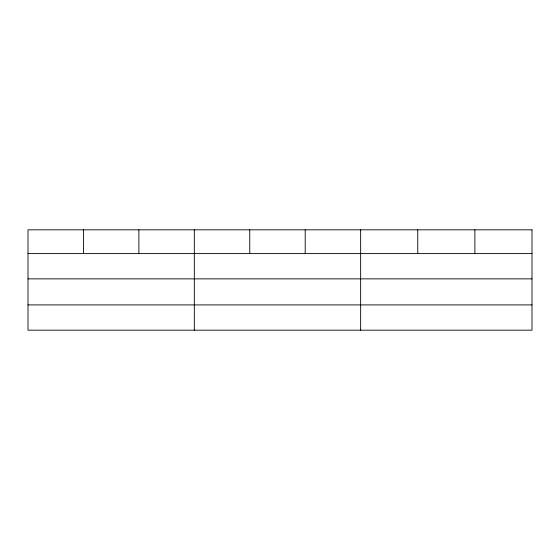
<?xml version="1.0" encoding="UTF-8"?>
<svg xmlns="http://www.w3.org/2000/svg" width="560" height="560" viewBox="0 0 560 560"><rect width="100%" height="100%" fill="white"/><g stroke="black" fill="none" stroke-linecap="round" stroke-linejoin="round"><path stroke-width="0.84" d="M28 253.596L532 253.596M28 278.866L532 278.866M28 304.906L532 304.906M474.88 229.831L474.88 253.596M417.76 229.831L417.76 253.596M360.64 229.831L360.64 330.169M305.2 229.831L305.2 253.596M249.76 229.831L249.76 253.596M194.32 229.831L194.32 330.169M138.88 229.831L138.88 253.596M83.44 229.831L83.44 253.596M532 229.831L28 229.831L28 330.169L532 330.169L532 229.831"/></g></svg>
